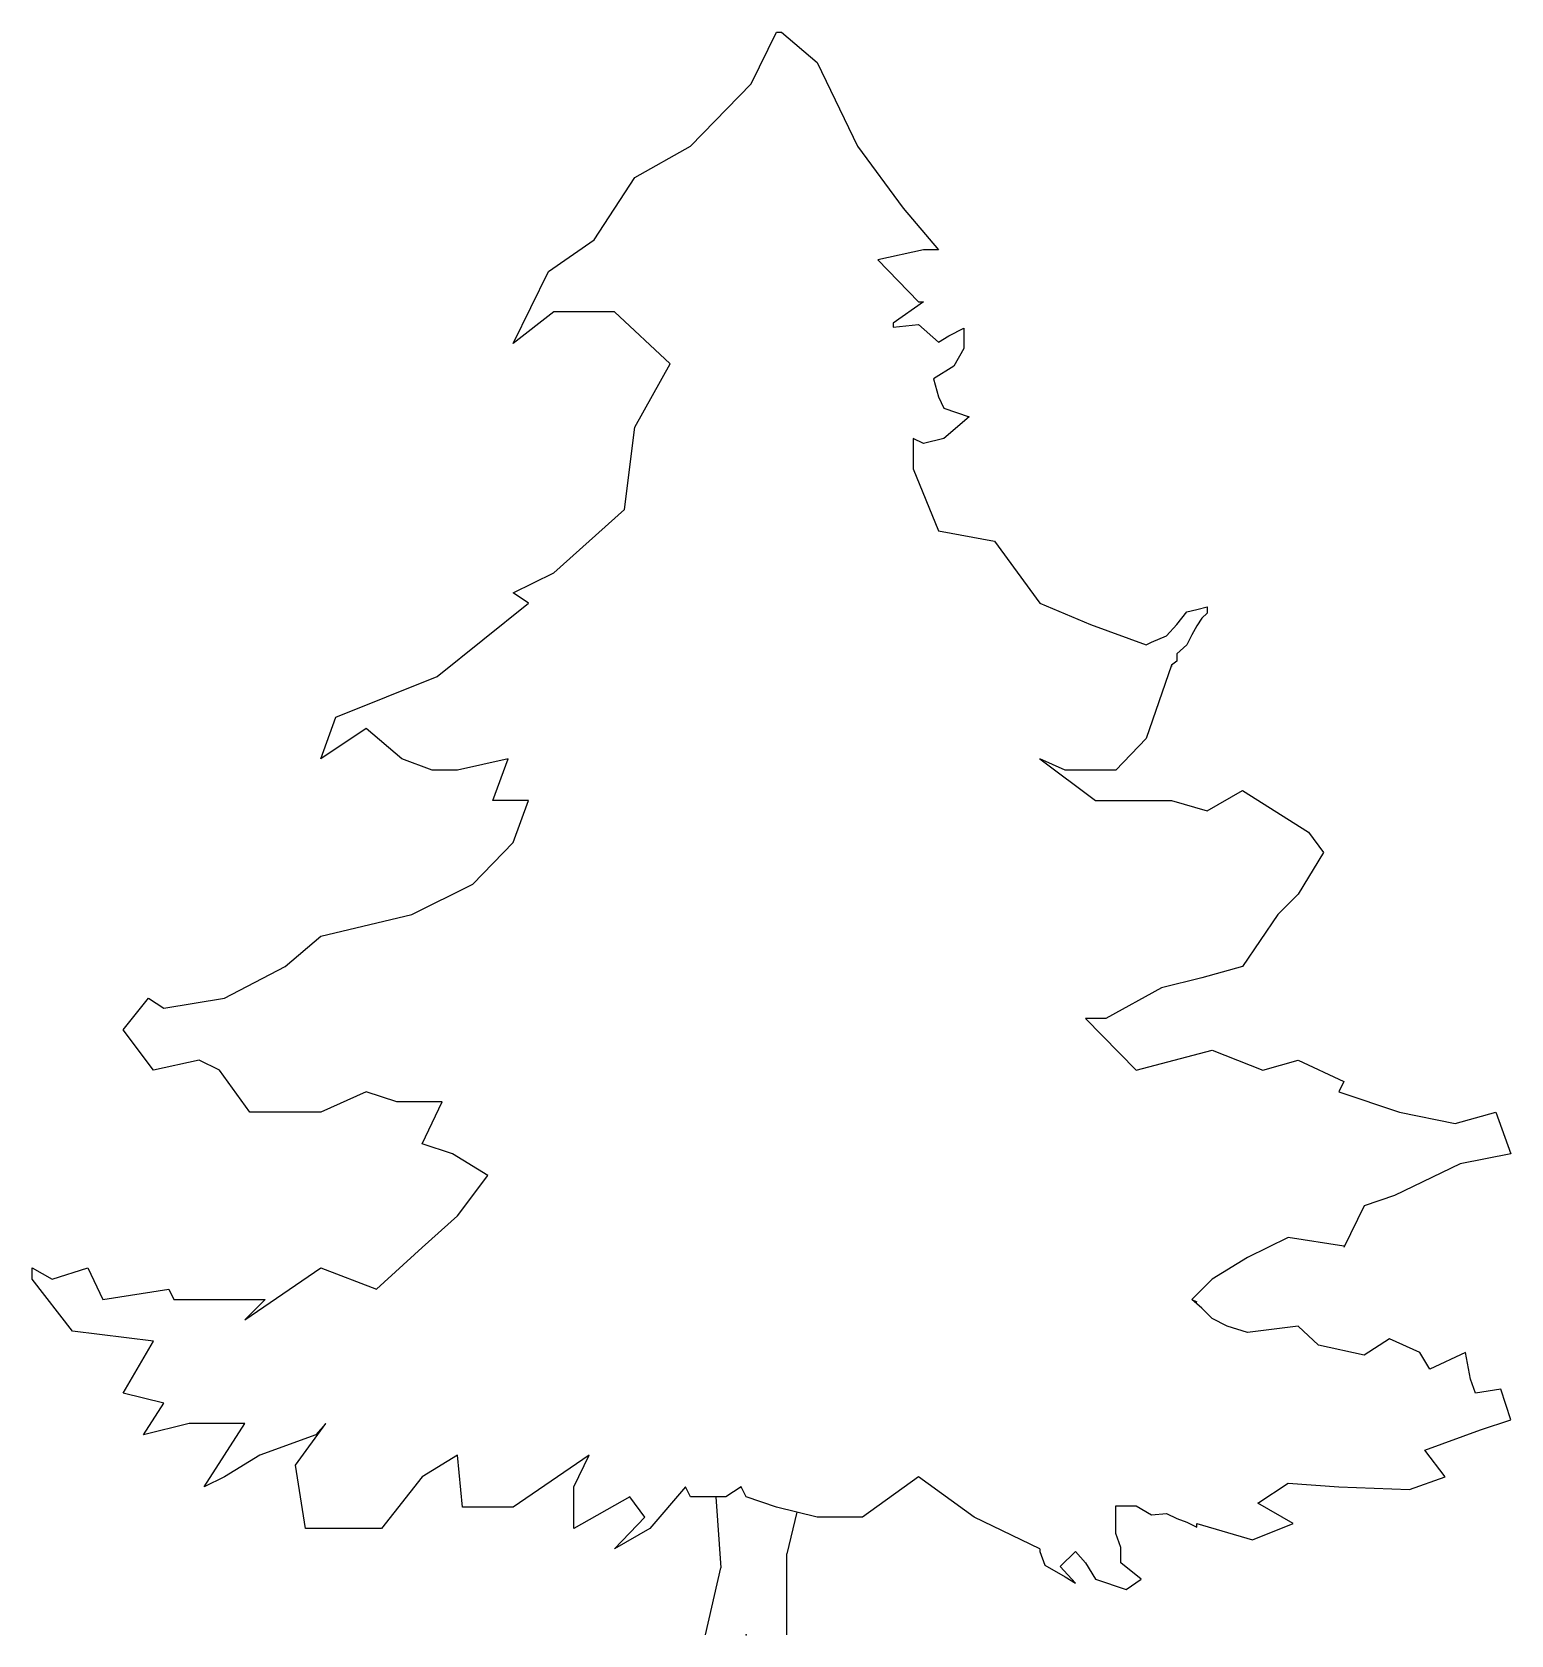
# Model space of a CAD drawing. Extents: x 315850 to 316763, y 67364 to 68353.
import ezdxf

# ---------------------------------------------------------------- set-up
doc = ezdxf.new("R2010")
doc.units = 0
doc.header["$MEASUREMENT"] = 0
doc.layers.get('0').update_dxf_attribs({"linetype": 'CONTINUOUS'})
doc.layers.add('FRAME', color=1, linetype='CONTINUOUS')

msp = doc.modelspace()

# ---------------------------------------------------------------- linework, layer by layer
at = {"color": 7, "linetype": 'CONTINUOUS'}
for p, q in [((316294.09, 68320.7), (316309.72, 68352.73)), ((316309.72, 68352.73), (316312.84, 68352.73)), ((316312.84, 68352.73), (316334.72, 68333.98)), ((316334.72, 68333.98), (316359.72, 68282.41)), ((316256.59, 68282.41), (316294.09, 68320.7)), ((316222.22, 68262.88), (316256.59, 68282.41)), ((316359.72, 68282.41), (316387.84, 68244.13)), ((316197.22, 68224.6), (316222.22, 68262.88)), ((316387.84, 68244.13), (316409.72, 68218.35)), ((316169.09, 68205.07), (316197.22, 68224.6)), ((316400.34, 68218.35), (316372.22, 68212.1)), ((316409.72, 68218.35), (316400.34, 68218.35)), ((316372.22, 68212.1), (316397.22, 68186.32)), ((316147.22, 68160.54), (316169.09, 68205.07)), ((316400.34, 68186.32), (316381.59, 68173.04)), ((316397.22, 68186.32), (316400.34, 68186.32)), ((316172.22, 68180.07), (316147.22, 68160.54)), ((316209.72, 68180.07), (316172.22, 68180.07)), ((316244.09, 68148.04), (316209.72, 68180.07)), ((316381.59, 68173.04), (316381.59, 68170.7)), ((316381.59, 68170.7), (316397.22, 68172.26)), ((316397.22, 68172.26), (316409.72, 68161.32)), ((316415.97, 68165.23), (316425.34, 68169.91)), ((316425.34, 68169.91), (316425.34, 68157.41)), ((316409.72, 68161.32), (316415.97, 68165.23)), ((316425.34, 68157.41), (316419.09, 68146.48)), ((316222.22, 68108.98), (316244.09, 68148.04)), ((316419.09, 68146.48), (316406.59, 68138.66)), ((316406.59, 68138.66), (316409.72, 68127.73)), ((316409.72, 68127.73), (316412.84, 68120.7)), ((316412.84, 68120.7), (316428.47, 68115.23)), ((316215.97, 68058.2), (316222.22, 68108.98)), ((316428.47, 68115.23), (316412.84, 68101.95)), ((316394.09, 68101.95), (316394.09, 68092.57)), ((316400.34, 68098.82), (316394.09, 68101.95)), ((316412.84, 68101.95), (316400.34, 68098.82)), ((316394.09, 68092.57), (316394.09, 68083.98)), ((316394.09, 68083.98), (316394.09, 68083.2)), ((316394.09, 68083.2), (316409.72, 68044.91)), ((316172.22, 68019.13), (316215.97, 68058.2)), ((316409.72, 68044.91), (316444.09, 68038.66)), ((316444.09, 68038.66), (316472.22, 68000.38)), ((316147.22, 68006.63), (316172.22, 68019.13)), ((316100.34, 67955.07), (316156.59, 68000.38)), ((316156.59, 68000.38), (316147.22, 68006.63)), ((316472.22, 68000.38), (316503.47, 67987.1)), ((316556.59, 67987.1), (316562.84, 67994.91)), ((316562.84, 67994.91), (316569.09, 67996.48)), ((316569.09, 67996.48), (316575.34, 67998.04)), ((316572.22, 67991.01), (316569.09, 67986.32)), ((316575.34, 67994.13), (316572.22, 67991.01)), ((316575.34, 67998.04), (316575.34, 67994.13)), ((316503.47, 67987.1), (316537.84, 67974.6)), ((316540.97, 67976.16), (316550.34, 67980.07)), ((316550.34, 67980.07), (316556.59, 67987.1)), ((316565.97, 67980.85), (316562.84, 67974.6)), ((316569.09, 67986.32), (316565.97, 67980.85)), ((316537.84, 67974.6), (316540.97, 67976.16)), ((316562.84, 67974.6), (316556.59, 67969.13)), ((316556.59, 67969.13), (316556.59, 67964.45)), ((316553.47, 67962.1), (316537.84, 67916.79)), ((316556.59, 67964.45), (316553.47, 67962.1)), ((316553.47, 67962.1), (316553.47, 67961.32)), ((316037.84, 67930.07), (316100.34, 67955.07)), ((316028.47, 67904.29), (316037.84, 67930.07)), ((316056.59, 67923.04), (316028.47, 67904.29)), ((316078.47, 67904.29), (316056.59, 67923.04)), ((316537.84, 67916.79), (316519.09, 67897.26)), ((316097.22, 67897.26), (316078.47, 67904.29)), ((316144.09, 67904.29), (316112.84, 67897.26)), ((316134.72, 67878.51), (316144.09, 67904.29)), ((316472.22, 67904.29), (316506.59, 67878.51)), ((316487.84, 67897.26), (316472.22, 67904.29)), ((316112.84, 67897.26), (316097.22, 67897.26)), ((316519.09, 67897.26), (316487.84, 67897.26)), ((316575.34, 67872.26), (316597.22, 67884.76)), ((316597.22, 67884.76), (316637.84, 67858.98)), ((316156.59, 67878.51), (316134.72, 67878.51)), ((316147.22, 67852.73), (316156.59, 67878.51)), ((316506.59, 67878.51), (316553.47, 67878.51)), ((316553.47, 67878.51), (316575.34, 67872.26)), ((316122.22, 67826.95), (316147.22, 67852.73)), ((316637.84, 67858.98), (316647.22, 67846.48)), ((316647.22, 67846.48), (316631.59, 67820.7)), ((316084.72, 67808.2), (316122.22, 67826.95)), ((316631.59, 67820.7), (316619.09, 67808.2)), ((316028.47, 67794.91), (316084.72, 67808.2)), ((316619.09, 67808.2), (316597.22, 67776.16)), ((316006.59, 67776.16), (316028.47, 67794.91)), ((315969.09, 67756.63), (316006.59, 67776.16)), ((316597.22, 67776.16), (316572.22, 67769.13)), ((316547.22, 67762.88), (316512.84, 67744.13)), ((316572.22, 67769.13), (316547.22, 67762.88)), ((315906.59, 67737.1), (315922.22, 67756.63)), ((315922.22, 67756.63), (315931.59, 67750.38)), ((315931.59, 67750.38), (315969.09, 67756.63)), ((316500.34, 67744.13), (316531.59, 67712.1)), ((316512.84, 67744.13), (316500.34, 67744.13)), ((315925.34, 67712.1), (315906.59, 67737.1)), ((316531.59, 67712.1), (316578.47, 67724.6)), ((316578.47, 67724.6), (316609.72, 67712.1)), ((315953.47, 67718.35), (315925.34, 67712.1)), ((315965.97, 67712.1), (315953.47, 67718.35)), ((315984.72, 67686.32), (315965.97, 67712.1)), ((316609.72, 67712.1), (316631.59, 67718.35)), ((316631.59, 67718.35), (316659.72, 67705.07)), ((316659.72, 67705.07), (316656.59, 67698.82)), ((316056.59, 67698.82), (316028.47, 67686.32)), ((316075.34, 67692.57), (316056.59, 67698.82)), ((316103.47, 67692.57), (316075.34, 67692.57)), ((316090.97, 67666.79), (316103.47, 67692.57)), ((316656.59, 67698.82), (316694.09, 67686.32)), ((316028.47, 67686.32), (315984.72, 67686.32)), ((316694.09, 67686.32), (316728.47, 67679.29)), ((316728.47, 67679.29), (316753.47, 67686.32)), ((316753.47, 67686.32), (316762.84, 67660.54)), ((316109.72, 67660.54), (316090.97, 67666.79)), ((316131.59, 67647.26), (316109.72, 67660.54)), ((316731.59, 67654.29), (316690.97, 67634.76)), ((316762.84, 67660.54), (316731.59, 67654.29)), ((316112.84, 67622.26), (316131.59, 67647.26)), ((316690.97, 67634.76), (316672.22, 67628.51)), ((316090.97, 67602.73), (316112.84, 67622.26)), ((316672.22, 67628.51), (316659.72, 67602.73)), ((316062.84, 67576.95), (316090.97, 67602.73)), ((316625.34, 67608.98), (316600.34, 67596.48)), ((316659.72, 67603.51), (316625.34, 67608.98)), ((316600.34, 67596.48), (316578.47, 67583.2)), ((315850.34, 67590.23), (315862.84, 67583.2)), ((315850.34, 67583.2), (315850.34, 67590.23)), ((315875.34, 67551.16), (315850.34, 67583.2)), ((315862.84, 67583.2), (315884.72, 67590.23)), ((315884.72, 67590.23), (315894.09, 67570.7)), ((315981.59, 67558.2), (316028.47, 67590.23)), ((316028.47, 67590.23), (316062.84, 67576.95)), ((316578.47, 67583.2), (316565.97, 67570.7)), ((315894.09, 67570.7), (315934.72, 67576.95)), ((315934.72, 67576.95), (315937.84, 67570.7)), ((315937.84, 67570.7), (315994.09, 67570.7)), ((315994.09, 67570.7), (315981.59, 67558.2)), ((316565.97, 67570.7), (316569.09, 67569.13)), ((316572.22, 67565.23), (316565.97, 67570.7)), ((316578.47, 67558.98), (316572.22, 67565.23)), ((316587.84, 67554.29), (316578.47, 67558.98)), ((316600.34, 67550.38), (316587.84, 67554.29)), ((316631.59, 67554.29), (316600.34, 67550.38)), ((316644.09, 67542.57), (316631.59, 67554.29)), ((315925.34, 67544.91), (315875.34, 67551.16)), ((315906.59, 67512.88), (315925.34, 67544.91)), ((316687.84, 67546.48), (316672.22, 67536.32)), ((316706.59, 67537.88), (316687.84, 67546.48)), ((316672.22, 67536.32), (316644.09, 67542.57)), ((316712.84, 67527.73), (316706.59, 67537.88)), ((316734.72, 67537.88), (316712.84, 67527.73)), ((316737.84, 67521.48), (316734.72, 67537.88)), ((316740.97, 67512.88), (316737.84, 67521.48)), ((316756.59, 67515.23), (316740.97, 67512.88)), ((316762.84, 67496.48), (316756.59, 67515.23)), ((315931.59, 67506.63), (315906.59, 67512.88)), ((315919.09, 67487.1), (315931.59, 67506.63)), ((315947.22, 67494.13), (315919.09, 67487.1)), ((315981.59, 67494.13), (315947.22, 67494.13)), ((315956.59, 67455.07), (315981.59, 67494.13)), ((316012.84, 67468.35), (316031.59, 67494.13)), ((316031.59, 67494.13), (316025.34, 67487.1)), ((316744.09, 67490.23), (316762.84, 67496.48)), ((316025.34, 67487.1), (315990.97, 67474.6)), ((316709.72, 67477.73), (316744.09, 67490.23)), ((315990.97, 67474.6), (315969.09, 67461.32)), ((316112.84, 67474.6), (316090.97, 67461.32)), ((316115.97, 67442.57), (316112.84, 67474.6)), ((316194.09, 67474.6), (316147.22, 67442.57)), ((316184.72, 67455.07), (316194.09, 67474.6)), ((316722.22, 67461.32), (316709.72, 67477.73)), ((316019.09, 67429.29), (316012.84, 67468.35)), ((315969.09, 67461.32), (315956.59, 67455.07)), ((316090.97, 67461.32), (316065.97, 67429.29)), ((316184.72, 67429.29), (316184.72, 67455.07)), ((316253.47, 67455.07), (316231.59, 67429.29)), ((316256.59, 67448.82), (316253.47, 67455.07)), ((316287.84, 67455.07), (316278.47, 67448.82)), ((316287.84, 67455.07), (316287.84, 67454.29)), ((316290.97, 67448.82), (316287.84, 67455.07)), ((316397.22, 67461.32), (316362.84, 67436.32)), ((316431.59, 67436.32), (316397.22, 67461.32)), ((316606.59, 67444.91), (316625.34, 67457.41)), ((316625.34, 67457.41), (316656.59, 67455.07)), ((316656.59, 67455.07), (316700.34, 67453.51)), ((316700.34, 67453.51), (316722.22, 67461.32)), ((316219.09, 67448.82), (316184.72, 67429.29)), ((316228.47, 67436.32), (316219.09, 67448.82)), ((316278.47, 67448.82), (316256.59, 67448.82)), ((316272.22, 67448.82), (316275.34, 67405.07)), ((316309.72, 67442.57), (316290.97, 67448.82)), ((316628.47, 67432.41), (316606.59, 67444.91)), ((316147.22, 67442.57), (316115.97, 67442.57)), ((316209.72, 67416.79), (316228.47, 67436.32)), ((316334.72, 67436.32), (316309.72, 67442.57)), ((316322.22, 67439.45), (316315.97, 67413.66)), ((316362.84, 67436.32), (316334.72, 67436.32)), ((316472.22, 67416.79), (316431.59, 67436.32)), ((316519.09, 67443.35), (316531.59, 67443.35)), ((316519.09, 67426.16), (316519.09, 67443.35)), ((316531.59, 67443.35), (316540.97, 67437.88)), ((316540.97, 67437.88), (316550.34, 67438.66)), ((316550.34, 67438.66), (316556.59, 67435.54)), ((316556.59, 67435.54), (316562.84, 67433.2)), ((316040.97, 67429.29), (316019.09, 67429.29)), ((316065.97, 67429.29), (316040.97, 67429.29)), ((316231.59, 67429.29), (316209.72, 67416.79)), ((316522.22, 67417.57), (316519.09, 67426.16)), ((316562.84, 67433.2), (316569.09, 67430.07)), ((316569.09, 67432.41), (316569.09, 67432.41)), ((316569.09, 67430.07), (316569.09, 67432.41)), ((316569.09, 67432.41), (316603.47, 67422.26)), ((316603.47, 67422.26), (316628.47, 67432.41)), ((316472.22, 67416.79), (316472.22, 67415.23)), ((316472.22, 67415.23), (316475.34, 67406.63)), ((316484.72, 67405.85), (316494.09, 67415.23)), ((316494.09, 67415.23), (316500.34, 67408.2)), ((316522.22, 67408.2), (316522.22, 67417.57)), ((316265.97, 67363.66), (316275.34, 67405.07)), ((316315.97, 67363.66), (316315.97, 67413.66)), ((316475.34, 67406.63), (316487.84, 67399.6)), ((316494.09, 67395.7), (316484.72, 67405.85)), ((316500.34, 67408.2), (316506.59, 67398.04)), ((316534.72, 67398.04), (316522.22, 67408.2)), ((316487.84, 67399.6), (316494.09, 67395.7)), ((316506.59, 67398.04), (316525.34, 67391.79)), ((316525.34, 67391.79), (316534.72, 67398.04))]:
    msp.add_line(p, q, dxfattribs=at)
at = {"layer": 'FRAME', "linetype": 'CONTINUOUS'}
msp.add_point((316290.97, 67363.66), dxfattribs=at)

doc.saveas('drawing.dxf')
